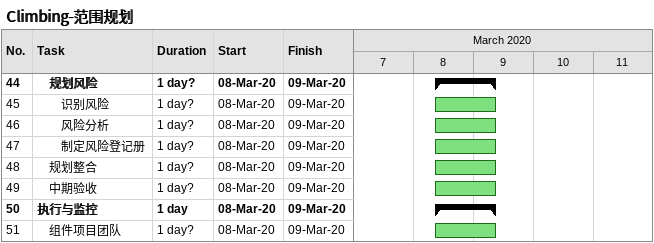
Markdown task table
Climbing-范围规划

| ID | Level | Task | Duration | Start | Finish |
|---|---|---|---|---|---|
| 44 | 2 | **规划风险** | 1d? | 2020-03-08 | 2020-03-09 |
| 45 | 3 | 识别风险 | 1d? | 2020-03-08 | 2020-03-09 |
| 46 | 3 | 风险分析 | 1d? | 2020-03-08 | 2020-03-09 |
| 47 | 3 | 制定风险登记册 | 1d? | 2020-03-08 | 2020-03-09 |
| 48 | 2 | 规划整合 | 1d? | 2020-03-08 | 2020-03-09 |
| 49 | 2 | 中期验收 | 1d? | 2020-03-08 | 2020-03-09 |
| 50 | 1 | **执行与监控** | 1d | 2020-03-08 | 2020-03-09 |
| 51 | 2 | 组件项目团队 | 1d? | 2020-03-08 | 2020-03-09 |
